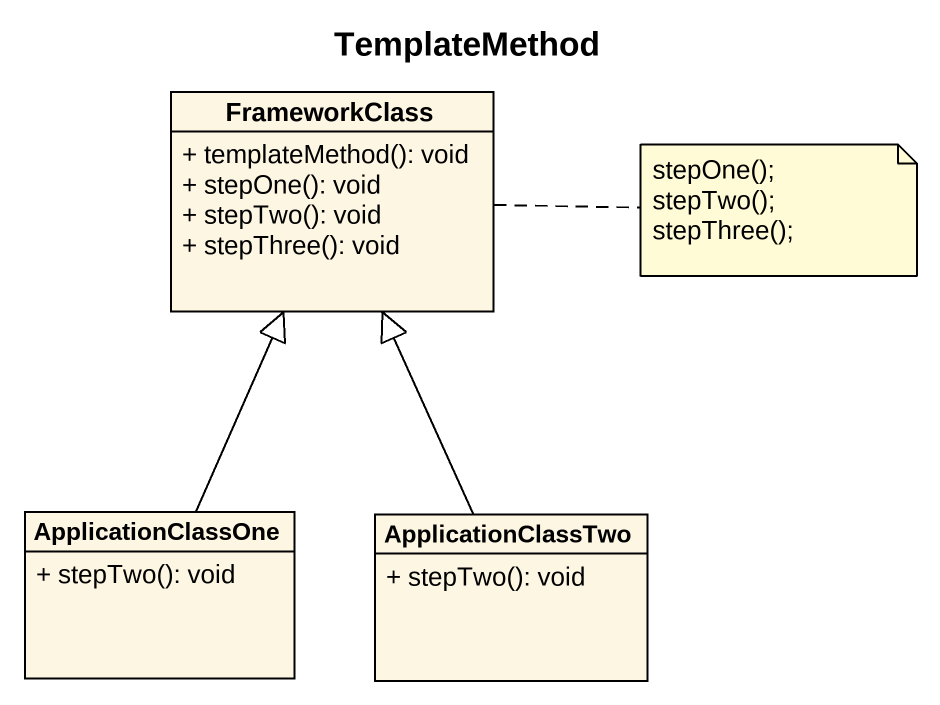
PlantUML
@startuml
title TemplateMethod
hide circle
hide empty members
skinparam classAttributeIconSize 0
class FrameworkClass {
  + templateMethod(): void
  + stepOne(): void
  + stepTwo(): void
  + stepThree(): void
}
class ApplicationClassOne {
  + stepTwo(): void
}
class ApplicationClassTwo {
  + stepTwo(): void
}
ApplicationClassOne -up-|> FrameworkClass
ApplicationClassTwo -up-|> FrameworkClass
note right of FrameworkClass
  stepOne();
  stepTwo();
  stepThree();
end note
@enduml
